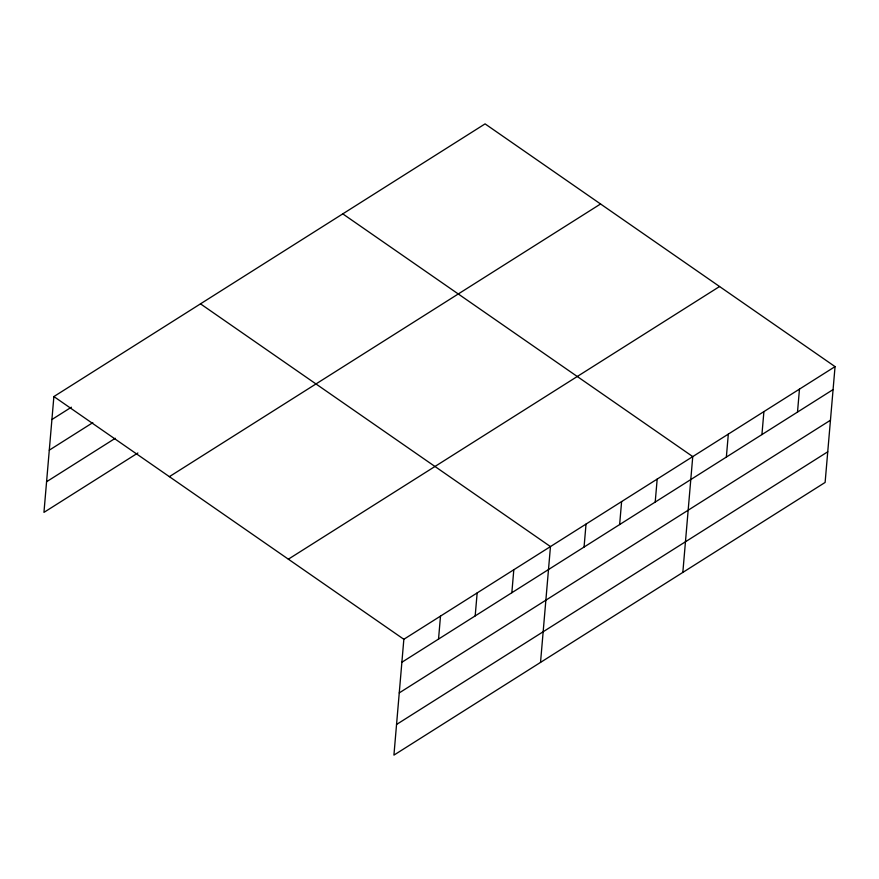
<?xml version="1.0" encoding="UTF-8"?>
<svg xmlns="http://www.w3.org/2000/svg" width="879" height="879" viewBox="0 0 879 879"><rect width="100%" height="100%" fill="white"/><g stroke="black" fill="none" stroke-linecap="round" stroke-linejoin="round"><path stroke-width="1.32" d="M835.05 366.62L403.846 639.286L393.924 755.116L825.117 482.439L835.05 366.62L485.076 123.884L53.883 396.561L43.95 512.38L137.871 452.993M438.533 639.077L440.5 616.113M475.187 615.904L477.154 592.94M511.842 592.721L513.808 569.757M540.53 662.403L550.463 546.584L200.489 303.848M584.063 547.057L586.029 524.082M619.64 524.554L621.607 501.59M655.207 502.063L657.184 479.099M682.829 572.427L692.751 456.597L342.788 213.872M726.362 457.069L728.328 434.105M761.928 434.578L763.906 411.614M797.506 412.075L799.472 389.111M51.916 419.525L71.386 407.208M49.279 450.169L92.811 422.645M46.576 481.736L115.303 438.28M169.372 476.66L600.566 203.983M288.356 559.187L719.56 286.521M401.879 662.261L833.083 389.584M399.253 692.894L830.457 420.228M396.55 724.472L827.743 451.795M53.883 396.561L403.846 639.286"/></g></svg>
